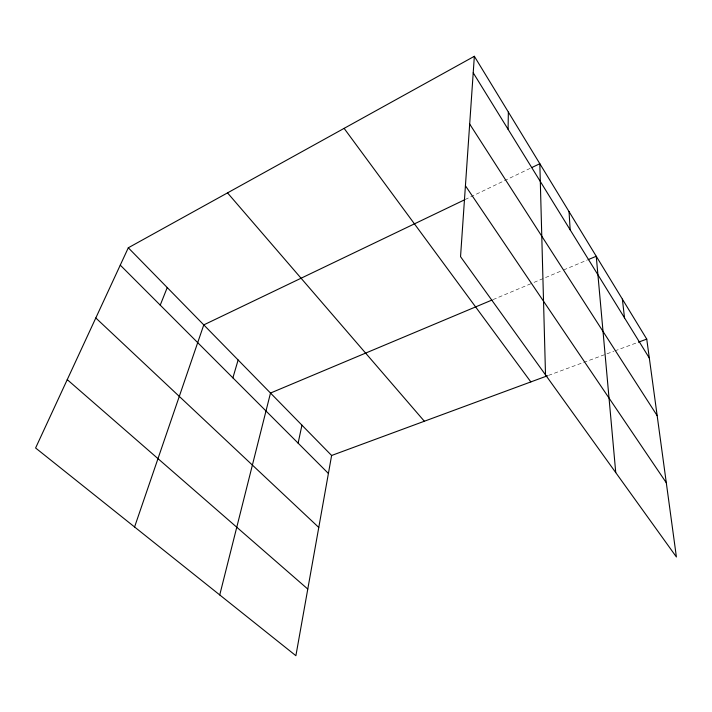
<?xml version="1.0" encoding="UTF-8"?>
<svg xmlns="http://www.w3.org/2000/svg" width="712" height="712" viewBox="0 0 712 712"><rect width="100%" height="100%" fill="white"/><g stroke="black" fill="none" stroke-linecap="round" stroke-linejoin="round"><path stroke-width="0.53" stroke-dasharray="3.56 2.67" d="M465.105 199.547L530.858 168.014M493.042 299.601L532.006 283.243M534.053 282.379L562.596 270.391M563.619 269.964L587.071 260.12M548.552 375.375L613.842 351.265M614.865 350.882L638.513 342.152"/><path stroke-width="1.07" d="M508.083 129.29L508.35 112.078M474.352 56.293L460.539 256.676L676.4 556.971L646.745 339.108L474.352 56.293L128.302 247.785L35.6 447.99L295.889 655.707L331.614 455.484L128.302 247.785M298.114 443.14L301.941 425.171M219.741 594.947L270.498 393.051L492.019 300.028M232.886 377.85L238.128 359.987M134.577 526.978L203.774 324.894L464.117 200.028M160.236 305.137L167.24 287.559M531.855 167.534L539.829 163.715L545.517 374.886M588.085 259.684L596.247 256.267L615.747 472.59M331.614 455.484L547.51 375.758M638.513 342.152L646.745 339.108M67.248 379.63L307.78 589.064M95.809 317.97L318.771 527.441M120.266 265.131L328.401 473.453M227.52 192.881L424.343 421.237M344.11 128.365L530.841 381.917M465.426 185.761L666.298 482.754M469.68 124.048L657.158 415.648M473.213 72.802L649.317 358.047M622.359 299.111L624.522 317.872M569.048 211.651L570.17 229.834"/></g></svg>
